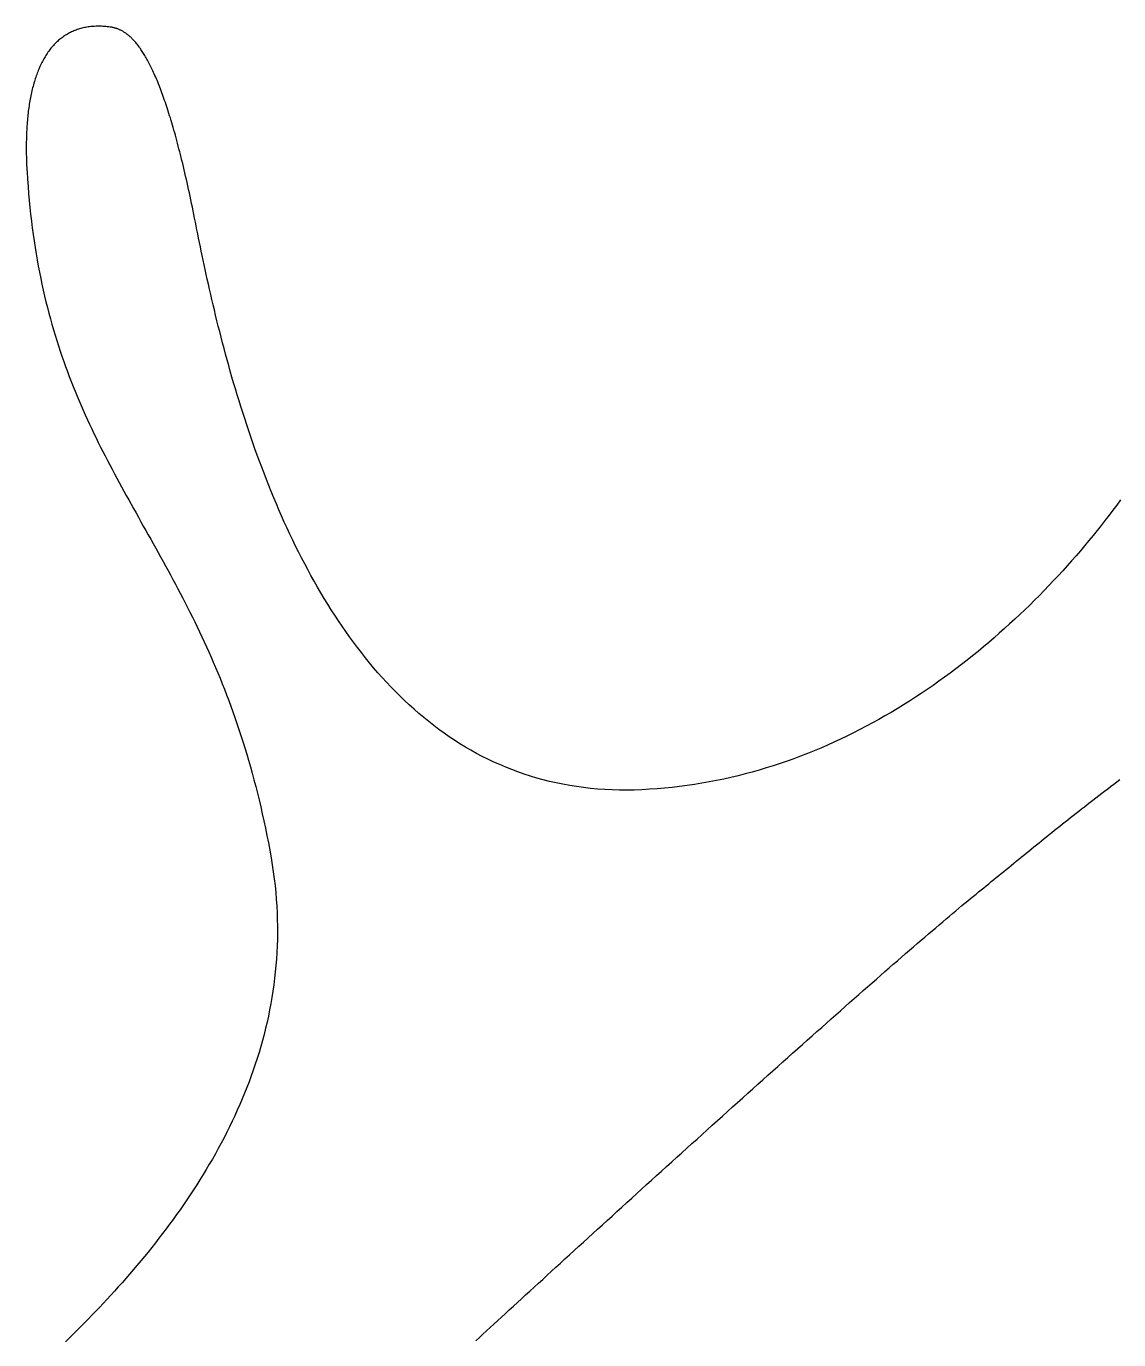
# Model space of a CAD drawing. Extents: x -220 to 640, y 0 to 300.
# Drawn here: x -92.13 to -64.38, y 207.89 to 241.24 of the extents above; entities that cross this region are included whole.
import ezdxf

# ---------------------------------------------------------------- set-up
doc = ezdxf.new("R2010")
doc.units = 0
doc.layers.get('0').update_dxf_attribs({"linetype": 'CONTINUOUS'})

msp = doc.modelspace()

# ---------------------------------------------------------------- linework, layer by layer
for points in [[(-89.993, 241.222, 0), (-90.031, 241.226, 0), (-90.068, 241.231, 0), (-90.105, 241.234, 0), (-90.142, 241.237, 0), (-90.178, 241.239, 0), (-90.214, 241.241, 0), (-90.25, 241.242, 0), (-90.285, 241.242, 0), (-90.32, 241.242, 0), (-90.355, 241.241, 0), (-90.389, 241.24, 0), (-90.423, 241.238, 0), (-90.457, 241.235, 0), (-90.49, 241.232, 0), (-90.523, 241.228, 0), (-90.556, 241.224, 0), (-90.588, 241.219, 0), (-90.62, 241.213, 0), (-90.651, 241.207, 0), (-90.682, 241.2, 0), (-90.713, 241.193, 0), (-90.743, 241.185, 0), (-90.774, 241.176, 0), (-90.803, 241.167, 0), (-90.833, 241.157, 0), (-90.862, 241.147, 0), (-90.891, 241.136, 0), (-90.919, 241.124, 0), (-90.947, 241.112, 0), (-90.975, 241.1, 0), (-91.002, 241.087, 0), (-91.029, 241.073, 0), (-91.056, 241.059, 0), (-91.082, 241.044, 0), (-91.108, 241.028, 0), (-91.134, 241.012, 0), (-91.159, 240.996, 0), (-91.184, 240.979, 0), (-91.209, 240.961, 0), (-91.233, 240.943, 0), (-91.257, 240.924, 0), (-91.28, 240.905, 0), (-91.304, 240.885, 0), (-91.327, 240.865, 0), (-91.349, 240.844, 0), (-91.371, 240.823, 0), (-91.393, 240.801, 0), (-91.415, 240.779, 0), (-91.436, 240.756, 0), (-91.457, 240.732, 0), (-91.478, 240.708, 0), (-91.498, 240.684, 0), (-91.518, 240.659, 0), (-91.538, 240.633, 0), (-91.557, 240.607, 0), (-91.576, 240.581, 0), (-91.594, 240.554, 0), (-91.613, 240.526, 0), (-91.631, 240.498, 0), (-91.648, 240.469, 0), (-91.666, 240.44, 0), (-91.683, 240.411, 0), (-91.699, 240.381, 0), (-91.716, 240.35, 0), (-91.731, 240.319, 0), (-91.747, 240.288, 0), (-91.763, 240.256, 0), (-91.778, 240.224, 0), (-91.792, 240.191, 0), (-91.807, 240.157, 0), (-91.821, 240.123, 0), (-91.834, 240.089, 0), (-91.848, 240.054, 0), (-91.861, 240.019, 0), (-91.874, 239.983, 0), (-91.886, 239.947, 0), (-91.898, 239.91, 0), (-91.91, 239.873, 0), (-91.921, 239.836, 0), (-91.933, 239.798, 0), (-91.943, 239.759, 0), (-91.954, 239.72, 0), (-91.964, 239.681, 0), (-91.974, 239.641, 0), (-91.984, 239.601, 0), (-91.993, 239.56, 0), (-92.002, 239.519, 0), (-92.01, 239.478, 0), (-92.019, 239.436, 0), (-92.027, 239.394, 0), (-92.034, 239.351, 0), (-92.042, 239.307, 0), (-92.049, 239.264, 0), (-92.056, 239.22, 0), (-92.062, 239.175, 0), (-92.068, 239.13, 0), (-92.074, 239.085, 0), (-92.08, 239.039, 0), (-92.085, 238.993, 0), (-92.09, 238.947, 0), (-92.094, 238.9, 0), (-92.099, 238.852, 0), (-92.103, 238.805, 0), (-92.106, 238.757, 0), (-92.109, 238.708, 0), (-92.113, 238.659, 0), (-92.115, 238.61, 0), (-92.118, 238.56, 0), (-92.12, 238.51, 0), (-92.122, 238.46, 0), (-92.123, 238.409, 0), (-92.124, 238.358, 0), (-92.125, 238.306, 0), (-92.126, 238.254, 0), (-92.126, 238.202, 0), (-92.126, 238.149, 0), (-92.126, 238.096, 0), (-92.126, 238.042, 0), (-92.125, 237.989, 0), (-92.123, 237.935, 0), (-92.122, 237.88, 0), (-92.12, 237.825, 0), (-92.118, 237.77, 0), (-92.116, 237.714, 0), (-92.113, 237.659, 0), (-92.11, 237.602, 0), (-92.107, 237.546, 0)], [(-87.83, 236.272, 0), (-87.85, 236.369, 0), (-87.869, 236.465, 0), (-87.888, 236.56, 0), (-87.907, 236.653, 0), (-87.926, 236.745, 0), (-87.945, 236.836, 0), (-87.965, 236.925, 0), (-87.984, 237.014, 0), (-88.003, 237.101, 0), (-88.022, 237.187, 0), (-88.041, 237.271, 0), (-88.059, 237.355, 0), (-88.078, 237.437, 0), (-88.097, 237.519, 0), (-88.116, 237.599, 0), (-88.135, 237.678, 0), (-88.153, 237.756, 0), (-88.172, 237.832, 0), (-88.191, 237.908, 0), (-88.21, 237.983, 0), (-88.228, 238.056, 0), (-88.247, 238.128, 0), (-88.265, 238.199, 0), (-88.284, 238.27, 0), (-88.302, 238.339, 0), (-88.32, 238.407, 0), (-88.339, 238.474, 0), (-88.357, 238.539, 0), (-88.376, 238.604, 0), (-88.394, 238.668, 0), (-88.412, 238.731, 0), (-88.43, 238.793, 0), (-88.448, 238.853, 0), (-88.467, 238.913, 0), (-88.485, 238.972, 0), (-88.503, 239.03, 0), (-88.521, 239.087, 0), (-88.539, 239.143, 0), (-88.557, 239.197, 0), (-88.575, 239.251, 0), (-88.593, 239.304, 0), (-88.611, 239.356, 0), (-88.628, 239.408, 0), (-88.646, 239.458, 0), (-88.664, 239.507, 0), (-88.681, 239.556, 0), (-88.699, 239.603, 0), (-88.717, 239.65, 0), (-88.734, 239.696, 0), (-88.752, 239.74, 0), (-88.77, 239.784, 0), (-88.787, 239.828, 0), (-88.805, 239.87, 0), (-88.822, 239.911, 0), (-88.839, 239.952, 0), (-88.857, 239.992, 0), (-88.874, 240.031, 0), (-88.891, 240.069, 0), (-88.909, 240.107, 0), (-88.926, 240.143, 0), (-88.943, 240.179, 0), (-88.96, 240.214, 0), (-88.977, 240.249, 0), (-88.994, 240.282, 0), (-89.011, 240.315, 0), (-89.028, 240.347, 0), (-89.045, 240.378, 0), (-89.062, 240.409, 0), (-89.079, 240.439, 0), (-89.096, 240.468, 0), (-89.113, 240.497, 0), (-89.129, 240.524, 0), (-89.146, 240.551, 0), (-89.163, 240.578, 0), (-89.179, 240.604, 0), (-89.196, 240.629, 0), (-89.213, 240.653, 0), (-89.229, 240.677, 0), (-89.246, 240.7, 0), (-89.262, 240.723, 0), (-89.278, 240.745, 0), (-89.295, 240.766, 0), (-89.311, 240.787, 0), (-89.328, 240.807, 0), (-89.344, 240.826, 0), (-89.36, 240.845, 0), (-89.376, 240.864, 0), (-89.392, 240.881, 0), (-89.409, 240.899, 0), (-89.425, 240.915, 0), (-89.441, 240.931, 0), (-89.457, 240.947, 0), (-89.473, 240.962, 0), (-89.489, 240.977, 0), (-89.504, 240.991, 0), (-89.52, 241.004, 0), (-89.536, 241.018, 0), (-89.552, 241.03, 0), (-89.568, 241.042, 0), (-89.583, 241.054, 0), (-89.599, 241.065, 0), (-89.615, 241.076, 0), (-89.63, 241.086, 0), (-89.646, 241.096, 0), (-89.661, 241.106, 0), (-89.677, 241.115, 0), (-89.692, 241.123, 0), (-89.708, 241.131, 0), (-89.723, 241.139, 0), (-89.738, 241.147, 0), (-89.754, 241.154, 0), (-89.769, 241.16, 0), (-89.784, 241.167, 0), (-89.799, 241.173, 0), (-89.814, 241.178, 0), (-89.829, 241.184, 0), (-89.844, 241.189, 0), (-89.859, 241.193, 0), (-89.874, 241.197, 0), (-89.889, 241.201, 0), (-89.904, 241.205, 0), (-89.919, 241.209, 0), (-89.934, 241.212, 0), (-89.949, 241.215, 0), (-89.963, 241.217, 0), (-89.978, 241.22, 0), (-89.993, 241.222, 0)], [(-92.107, 237.546, 0), (-92.095, 237.36, 0), (-92.082, 237.177, 0), (-92.067, 236.996, 0), (-92.051, 236.817, 0), (-92.033, 236.641, 0), (-92.015, 236.467, 0), (-91.995, 236.295, 0), (-91.973, 236.125, 0), (-91.951, 235.957, 0), (-91.927, 235.792, 0), (-91.902, 235.629, 0), (-91.876, 235.467, 0), (-91.848, 235.308, 0), (-91.82, 235.151, 0), (-91.79, 234.995, 0), (-91.759, 234.841, 0), (-91.727, 234.69, 0), (-91.694, 234.539, 0), (-91.66, 234.391, 0), (-91.625, 234.245, 0), (-91.589, 234.1, 0), (-91.552, 233.956, 0), (-91.514, 233.815, 0), (-91.475, 233.675, 0), (-91.434, 233.536, 0), (-91.394, 233.399, 0), (-91.352, 233.263, 0), (-91.309, 233.129, 0), (-91.265, 232.996, 0), (-91.221, 232.864, 0), (-91.175, 232.733, 0), (-91.129, 232.604, 0), (-91.082, 232.476, 0), (-91.034, 232.349, 0), (-90.986, 232.224, 0), (-90.937, 232.099, 0), (-90.887, 231.975, 0), (-90.836, 231.853, 0), (-90.785, 231.731, 0), (-90.733, 231.61, 0), (-90.68, 231.491, 0), (-90.627, 231.372, 0), (-90.573, 231.253, 0), (-90.519, 231.136, 0), (-90.464, 231.019, 0), (-90.408, 230.903, 0), (-90.352, 230.788, 0), (-90.296, 230.673, 0), (-90.239, 230.558, 0), (-90.181, 230.445, 0), (-90.123, 230.331, 0), (-90.065, 230.219, 0), (-90.006, 230.106, 0), (-89.947, 229.994, 0), (-89.888, 229.882, 0), (-89.828, 229.771, 0), (-89.768, 229.66, 0), (-89.707, 229.549, 0), (-89.646, 229.438, 0), (-89.585, 229.327, 0), (-89.524, 229.217, 0), (-89.463, 229.106, 0), (-89.401, 228.995, 0), (-89.339, 228.885, 0), (-89.277, 228.774, 0), (-89.215, 228.663, 0), (-89.153, 228.552, 0), (-89.09, 228.441, 0), (-89.027, 228.33, 0), (-88.965, 228.218, 0), (-88.902, 228.106, 0), (-88.839, 227.994, 0), (-88.777, 227.882, 0), (-88.714, 227.768, 0), (-88.651, 227.655, 0), (-88.589, 227.541, 0), (-88.526, 227.426, 0), (-88.464, 227.311, 0), (-88.401, 227.195, 0), (-88.339, 227.079, 0), (-88.277, 226.962, 0), (-88.215, 226.844, 0), (-88.153, 226.725, 0), (-88.091, 226.605, 0), (-88.03, 226.485, 0), (-87.969, 226.364, 0), (-87.908, 226.241, 0), (-87.847, 226.118, 0), (-87.787, 225.994, 0), (-87.727, 225.869, 0), (-87.668, 225.742, 0), (-87.608, 225.615, 0), (-87.549, 225.486, 0), (-87.491, 225.356, 0), (-87.433, 225.225, 0), (-87.375, 225.093, 0), (-87.318, 224.959, 0), (-87.261, 224.824, 0), (-87.205, 224.687, 0), (-87.149, 224.549, 0), (-87.094, 224.409, 0), (-87.039, 224.268, 0), (-86.985, 224.126, 0), (-86.931, 223.981, 0), (-86.879, 223.835, 0), (-86.826, 223.688, 0), (-86.775, 223.539, 0), (-86.724, 223.387, 0), (-86.674, 223.234, 0), (-86.624, 223.08, 0), (-86.575, 222.923, 0), (-86.527, 222.764, 0), (-86.48, 222.604, 0), (-86.433, 222.441, 0), (-86.387, 222.277, 0), (-86.343, 222.11, 0), (-86.298, 221.941, 0), (-86.255, 221.77, 0), (-86.213, 221.597, 0), (-86.171, 221.422, 0), (-86.131, 221.244, 0), (-86.091, 221.064, 0), (-86.053, 220.881, 0), (-86.015, 220.697, 0), (-85.978, 220.509, 0), (-85.943, 220.32, 0), (-85.908, 220.127, 0)], [(-76.49, 221.857, 0), (-76.683, 221.85, 0), (-76.874, 221.847, 0), (-77.063, 221.848, 0), (-77.249, 221.853, 0), (-77.434, 221.862, 0), (-77.616, 221.875, 0), (-77.796, 221.891, 0), (-77.974, 221.912, 0), (-78.15, 221.936, 0), (-78.324, 221.963, 0), (-78.495, 221.995, 0), (-78.665, 222.029, 0), (-78.833, 222.068, 0), (-78.998, 222.109, 0), (-79.162, 222.155, 0), (-79.323, 222.203, 0), (-79.483, 222.255, 0), (-79.641, 222.31, 0), (-79.796, 222.368, 0), (-79.95, 222.429, 0), (-80.102, 222.494, 0), (-80.251, 222.561, 0), (-80.399, 222.631, 0), (-80.545, 222.705, 0), (-80.689, 222.781, 0), (-80.832, 222.86, 0), (-80.972, 222.942, 0), (-81.111, 223.026, 0), (-81.247, 223.113, 0), (-81.382, 223.203, 0), (-81.515, 223.295, 0), (-81.647, 223.39, 0), (-81.776, 223.488, 0), (-81.904, 223.587, 0), (-82.03, 223.689, 0), (-82.154, 223.794, 0), (-82.276, 223.901, 0), (-82.397, 224.009, 0), (-82.516, 224.12, 0), (-82.633, 224.234, 0), (-82.749, 224.349, 0), (-82.863, 224.466, 0), (-82.975, 224.585, 0), (-83.086, 224.706, 0), (-83.195, 224.829, 0), (-83.303, 224.954, 0), (-83.409, 225.08, 0), (-83.513, 225.208, 0), (-83.615, 225.338, 0), (-83.717, 225.469, 0), (-83.816, 225.602, 0), (-83.914, 225.736, 0), (-84.011, 225.872, 0), (-84.106, 226.009, 0), (-84.199, 226.148, 0), (-84.291, 226.287, 0), (-84.382, 226.428, 0), (-84.471, 226.571, 0), (-84.558, 226.714, 0), (-84.645, 226.858, 0), (-84.73, 227.003, 0), (-84.813, 227.15, 0), (-84.895, 227.297, 0), (-84.975, 227.445, 0), (-85.055, 227.594, 0), (-85.132, 227.744, 0), (-85.209, 227.894, 0), (-85.284, 228.045, 0), (-85.358, 228.197, 0), (-85.431, 228.349, 0), (-85.502, 228.502, 0), (-85.572, 228.655, 0), (-85.641, 228.809, 0), (-85.708, 228.963, 0), (-85.774, 229.117, 0), (-85.839, 229.271, 0), (-85.903, 229.426, 0), (-85.966, 229.581, 0), (-86.027, 229.736, 0), (-86.087, 229.891, 0), (-86.146, 230.046, 0), (-86.204, 230.201, 0), (-86.261, 230.356, 0), (-86.317, 230.51, 0), (-86.371, 230.665, 0), (-86.425, 230.819, 0), (-86.477, 230.973, 0), (-86.528, 231.126, 0), (-86.579, 231.279, 0), (-86.628, 231.432, 0), (-86.676, 231.584, 0), (-86.723, 231.735, 0), (-86.769, 231.886, 0), (-86.814, 232.036, 0), (-86.859, 232.185, 0), (-86.902, 232.334, 0), (-86.944, 232.482, 0), (-86.985, 232.629, 0), (-87.025, 232.775, 0), (-87.065, 232.92, 0), (-87.103, 233.064, 0), (-87.141, 233.207, 0), (-87.178, 233.348, 0), (-87.214, 233.489, 0), (-87.249, 233.628, 0), (-87.283, 233.766, 0), (-87.316, 233.903, 0), (-87.349, 234.038, 0), (-87.381, 234.172, 0), (-87.412, 234.304, 0), (-87.442, 234.435, 0), (-87.471, 234.564, 0), (-87.5, 234.691, 0), (-87.528, 234.817, 0), (-87.555, 234.941, 0), (-87.582, 235.063, 0), (-87.608, 235.183, 0), (-87.633, 235.302, 0), (-87.657, 235.418, 0), (-87.681, 235.532, 0), (-87.704, 235.645, 0), (-87.727, 235.755, 0), (-87.749, 235.863, 0), (-87.77, 235.969, 0), (-87.791, 236.072, 0), (-87.811, 236.174, 0), (-87.83, 236.272, 0)], [(-64.334, 229.215, 0), (-64.429, 229.085, 0), (-64.526, 228.956, 0), (-64.624, 228.827, 0), (-64.724, 228.698, 0), (-64.826, 228.568, 0), (-64.928, 228.439, 0), (-65.032, 228.311, 0), (-65.138, 228.182, 0), (-65.245, 228.054, 0), (-65.354, 227.926, 0), (-65.464, 227.798, 0), (-65.575, 227.671, 0), (-65.688, 227.544, 0), (-65.802, 227.417, 0), (-65.918, 227.291, 0), (-66.035, 227.166, 0), (-66.154, 227.041, 0), (-66.273, 226.916, 0), (-66.394, 226.793, 0), (-66.517, 226.67, 0), (-66.641, 226.547, 0), (-66.766, 226.426, 0), (-66.893, 226.305, 0), (-67.021, 226.185, 0), (-67.15, 226.066, 0), (-67.281, 225.947, 0), (-67.412, 225.83, 0), (-67.546, 225.713, 0), (-67.68, 225.598, 0), (-67.816, 225.484, 0), (-67.953, 225.37, 0), (-68.091, 225.258, 0), (-68.231, 225.147, 0), (-68.372, 225.037, 0), (-68.514, 224.928, 0), (-68.657, 224.821, 0), (-68.802, 224.714, 0), (-68.948, 224.61, 0), (-69.095, 224.506, 0), (-69.243, 224.404, 0), (-69.393, 224.303, 0), (-69.544, 224.204, 0), (-69.696, 224.106, 0), (-69.849, 224.01, 0), (-70.003, 223.915, 0), (-70.159, 223.822, 0), (-70.316, 223.731, 0), (-70.474, 223.641, 0), (-70.633, 223.553, 0), (-70.793, 223.467, 0), (-70.954, 223.383, 0), (-71.117, 223.3, 0), (-71.281, 223.22, 0), (-71.445, 223.141, 0), (-71.611, 223.064, 0), (-71.778, 222.989, 0), (-71.947, 222.916, 0), (-72.116, 222.845, 0), (-72.286, 222.777, 0), (-72.458, 222.71, 0), (-72.63, 222.646, 0), (-72.804, 222.584, 0), (-72.978, 222.524, 0), (-73.154, 222.466, 0), (-73.331, 222.41, 0), (-73.509, 222.357, 0), (-73.688, 222.307, 0), (-73.867, 222.258, 0), (-74.048, 222.213, 0), (-74.23, 222.169, 0), (-74.413, 222.129, 0), (-74.597, 222.09, 0), (-74.782, 222.055, 0), (-74.968, 222.022, 0), (-75.155, 221.991, 0), (-75.343, 221.964, 0), (-75.532, 221.939, 0), (-75.722, 221.917, 0), (-75.912, 221.898, 0), (-76.104, 221.881, 0), (-76.297, 221.868, 0), (-76.49, 221.857, 0)], [(-67.938, 219.263, 0), (-67.873, 219.315, 0), (-67.808, 219.367, 0), (-67.744, 219.419, 0), (-67.68, 219.471, 0), (-67.616, 219.523, 0), (-67.552, 219.575, 0), (-67.489, 219.626, 0), (-67.425, 219.678, 0), (-67.362, 219.73, 0), (-67.298, 219.782, 0), (-67.235, 219.833, 0), (-67.171, 219.885, 0), (-67.108, 219.937, 0), (-67.044, 219.989, 0), (-66.981, 220.04, 0), (-66.917, 220.092, 0), (-66.853, 220.144, 0), (-66.79, 220.196, 0), (-66.726, 220.248, 0), (-66.662, 220.3, 0), (-66.597, 220.353, 0), (-66.533, 220.405, 0), (-66.469, 220.457, 0), (-66.404, 220.51, 0), (-66.339, 220.562, 0), (-66.273, 220.615, 0), (-66.208, 220.668, 0), (-66.142, 220.721, 0), (-66.076, 220.774, 0), (-66.01, 220.827, 0), (-65.943, 220.881, 0), (-65.876, 220.934, 0), (-65.808, 220.988, 0), (-65.74, 221.042, 0), (-65.672, 221.097, 0), (-65.603, 221.151, 0), (-65.534, 221.206, 0), (-65.464, 221.261, 0), (-65.394, 221.316, 0), (-65.323, 221.371, 0), (-65.252, 221.427, 0), (-65.18, 221.483, 0), (-65.108, 221.539, 0), (-65.035, 221.595, 0), (-64.961, 221.652, 0), (-64.887, 221.709, 0), (-64.812, 221.766, 0), (-64.737, 221.824, 0), (-64.66, 221.882, 0), (-64.584, 221.94, 0), (-64.506, 221.999, 0), (-64.428, 222.058, 0), (-64.349, 222.117, 0)], [(-85.908, 220.127, 0), (-85.879, 219.95, 0), (-85.852, 219.774, 0), (-85.829, 219.598, 0), (-85.808, 219.424, 0), (-85.791, 219.25, 0), (-85.776, 219.077, 0), (-85.765, 218.905, 0), (-85.756, 218.733, 0), (-85.75, 218.563, 0), (-85.747, 218.394, 0), (-85.747, 218.225, 0), (-85.749, 218.057, 0), (-85.754, 217.89, 0), (-85.762, 217.724, 0), (-85.773, 217.559, 0), (-85.786, 217.395, 0), (-85.801, 217.231, 0), (-85.819, 217.069, 0), (-85.84, 216.907, 0), (-85.862, 216.746, 0), (-85.888, 216.586, 0), (-85.915, 216.427, 0), (-85.945, 216.269, 0), (-85.977, 216.112, 0), (-86.011, 215.956, 0), (-86.048, 215.8, 0), (-86.087, 215.646, 0), (-86.127, 215.492, 0), (-86.17, 215.339, 0), (-86.215, 215.188, 0), (-86.262, 215.037, 0), (-86.311, 214.887, 0), (-86.361, 214.738, 0), (-86.414, 214.59, 0), (-86.468, 214.442, 0), (-86.525, 214.296, 0), (-86.582, 214.151, 0), (-86.642, 214.006, 0), (-86.703, 213.863, 0), (-86.766, 213.72, 0), (-86.831, 213.579, 0), (-86.897, 213.438, 0), (-86.965, 213.298, 0), (-87.034, 213.16, 0), (-87.104, 213.022, 0), (-87.176, 212.885, 0), (-87.249, 212.749, 0), (-87.324, 212.614, 0), (-87.4, 212.48, 0), (-87.477, 212.347, 0), (-87.555, 212.215, 0), (-87.635, 212.084, 0), (-87.715, 211.954, 0), (-87.797, 211.825, 0), (-87.88, 211.697, 0), (-87.963, 211.569, 0), (-88.048, 211.443, 0), (-88.134, 211.318, 0), (-88.22, 211.194, 0), (-88.308, 211.07, 0), (-88.396, 210.948, 0), (-88.485, 210.827, 0), (-88.574, 210.706, 0), (-88.665, 210.587, 0), (-88.756, 210.469, 0), (-88.847, 210.351, 0), (-88.94, 210.235, 0), (-89.032, 210.12, 0), (-89.126, 210.005, 0), (-89.219, 209.892, 0), (-89.314, 209.78, 0), (-89.408, 209.669, 0), (-89.503, 209.558, 0), (-89.598, 209.449, 0), (-89.694, 209.341, 0), (-89.789, 209.234, 0), (-89.885, 209.127, 0), (-89.981, 209.022, 0), (-90.077, 208.918, 0), (-90.174, 208.815, 0), (-90.27, 208.713, 0), (-90.366, 208.612, 0), (-90.462, 208.512, 0), (-90.558, 208.413, 0), (-90.654, 208.315, 0), (-90.75, 208.219, 0), (-90.846, 208.123, 0), (-90.941, 208.028, 0), (-91.036, 207.935, 0), (-91.131, 207.842, 0)], [(-80.707, 207.867, 0), (-80.618, 207.948, 0), (-80.528, 208.031, 0), (-80.437, 208.116, 0), (-80.344, 208.201, 0), (-80.249, 208.288, 0), (-80.153, 208.377, 0), (-80.056, 208.466, 0), (-79.957, 208.557, 0), (-79.857, 208.649, 0), (-79.755, 208.743, 0), (-79.652, 208.837, 0), (-79.548, 208.933, 0), (-79.443, 209.029, 0), (-79.336, 209.127, 0), (-79.228, 209.226, 0), (-79.12, 209.325, 0), (-79.01, 209.426, 0), (-78.898, 209.528, 0), (-78.786, 209.63, 0), (-78.673, 209.734, 0), (-78.559, 209.838, 0), (-78.444, 209.943, 0), (-78.328, 210.049, 0), (-78.211, 210.156, 0), (-78.093, 210.264, 0), (-77.974, 210.372, 0), (-77.855, 210.481, 0), (-77.735, 210.59, 0), (-77.614, 210.701, 0), (-77.492, 210.811, 0), (-77.37, 210.923, 0), (-77.247, 211.034, 0), (-77.123, 211.147, 0), (-76.999, 211.26, 0), (-76.874, 211.373, 0), (-76.749, 211.487, 0), (-76.624, 211.601, 0), (-76.498, 211.715, 0), (-76.371, 211.83, 0), (-76.244, 211.945, 0), (-76.117, 212.06, 0), (-75.989, 212.176, 0), (-75.861, 212.292, 0), (-75.733, 212.408, 0), (-75.605, 212.524, 0), (-75.476, 212.64, 0), (-75.347, 212.756, 0), (-75.218, 212.873, 0), (-75.089, 212.989, 0), (-74.96, 213.106, 0), (-74.831, 213.222, 0), (-74.702, 213.338, 0), (-74.573, 213.455, 0), (-74.444, 213.571, 0), (-74.315, 213.687, 0), (-74.186, 213.803, 0), (-74.058, 213.918, 0), (-73.929, 214.034, 0), (-73.801, 214.149, 0), (-73.673, 214.264, 0), (-73.545, 214.378, 0), (-73.418, 214.492, 0), (-73.29, 214.606, 0), (-73.164, 214.719, 0), (-73.037, 214.832, 0), (-72.912, 214.945, 0), (-72.786, 215.057, 0), (-72.661, 215.168, 0), (-72.537, 215.279, 0), (-72.413, 215.389, 0), (-72.29, 215.499, 0), (-72.167, 215.608, 0), (-72.045, 215.716, 0), (-71.924, 215.824, 0), (-71.803, 215.931, 0), (-71.684, 216.037, 0), (-71.565, 216.142, 0), (-71.447, 216.247, 0), (-71.329, 216.35, 0), (-71.213, 216.453, 0), (-71.097, 216.555, 0), (-70.983, 216.656, 0), (-70.869, 216.756, 0), (-70.756, 216.855, 0), (-70.645, 216.952, 0), (-70.534, 217.049, 0), (-70.425, 217.145, 0), (-70.317, 217.24, 0), (-70.21, 217.333, 0), (-70.104, 217.425, 0), (-69.999, 217.516, 0), (-69.896, 217.606, 0), (-69.793, 217.695, 0), (-69.693, 217.782, 0), (-69.593, 217.868, 0), (-69.495, 217.953, 0), (-69.398, 218.036, 0), (-69.303, 218.118, 0), (-69.21, 218.198, 0), (-69.117, 218.277, 0), (-69.027, 218.354, 0), (-68.938, 218.43, 0), (-68.85, 218.504, 0), (-68.764, 218.577, 0), (-68.68, 218.648, 0), (-68.598, 218.717, 0), (-68.517, 218.785, 0), (-68.438, 218.851, 0), (-68.361, 218.915, 0), (-68.285, 218.978, 0), (-68.212, 219.038, 0), (-68.141, 219.097, 0), (-68.071, 219.154, 0), (-68.003, 219.209, 0), (-67.938, 219.263, 0)]]:
    msp.add_polyline3d(points)

doc.saveas('drawing.dxf')
